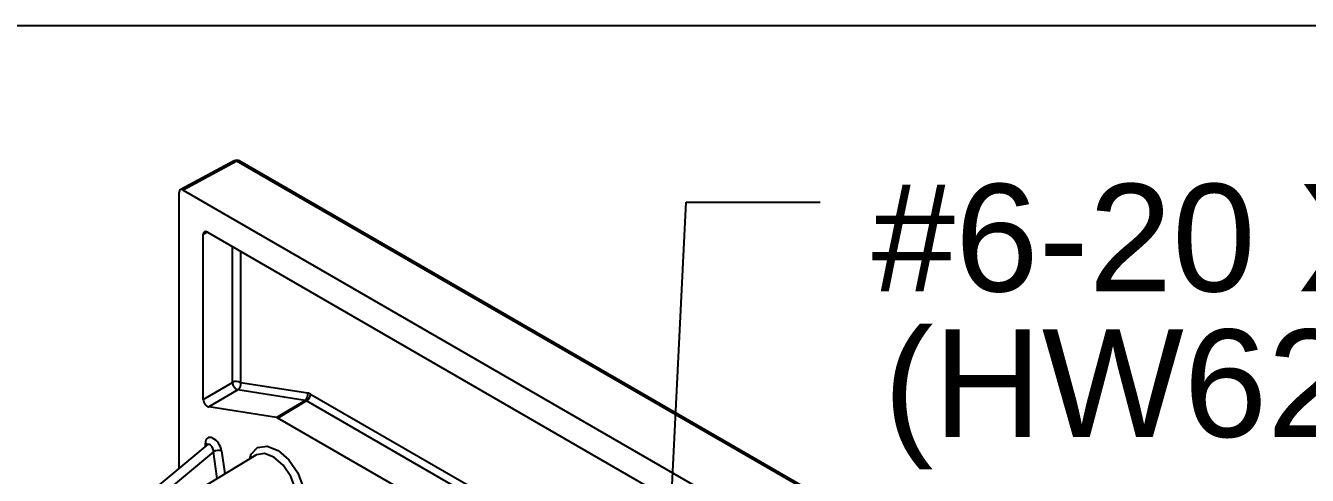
# Model space of a CAD drawing. Extents: x 0 to 6.45, y -6.24 to 0.
# Drawn here: x 2.409 to 4.65, y -0.786 to 0 of the extents above; entities that cross this region are included whole.
import ezdxf
from ezdxf import colors
from ezdxf.entities.mleader import LeaderData, LeaderLine
from ezdxf.math import Vec2, Vec3

# ---------------------------------------------------------------- set-up
doc = ezdxf.new("R2010")
doc.units = 0
doc.header["$LTSCALE"] = 0.5
doc.header["$MEASUREMENT"] = 0
doc.layers.add('End Cap', color=92, linetype='CONTINUOUS')
doc.layers.add('FAB DWG', color=221, linetype='CONTINUOUS')
doc.layers.add('Text-Unprinted', color=131, linetype='CONTINUOUS', plot=False)
doc.styles.get("Standard").update_dxf_attribs({"font": 'arial.ttf'})

msp = doc.modelspace()

# ---------------------------------------------------------------- linework, layer by layer
at = {"layer": 'End Cap', "transparency": 16777216}
for p, q in [((2.7739, -0.2365), (2.6798, -0.2871)), ((2.7788, -0.2371), (2.6847, -0.2877)), ((4.5999, -1.2884), (2.7788, -0.2371)), ((4.6048, -1.288), (2.7837, -0.2367)), ((2.6847, -0.2877), (4.509, -1.3408)), ((2.6776, -0.7737), (2.6776, -0.2918)), ((2.7274, -0.3613), (2.72, -0.3653)), ((2.72, -0.6535), (2.72, -0.3653)), ((2.7271, -0.3612), (4.4666, -1.3653)), ((2.771, -0.6237), (2.771, -0.3865)), ((2.785, -0.3946), (2.785, -0.6238)), ((2.72, -0.6535), (2.771, -0.6237)), ((2.785, -0.6238), (2.9025, -0.6422)), ((2.7805, -0.6368), (2.7295, -0.6667)), ((2.898, -0.6553), (2.7805, -0.6368)), ((2.9074, -0.644), (4.4003, -1.5059)), ((2.8481, -0.6853), (2.7295, -0.6667)), ((2.8481, -0.6853), (2.898, -0.6553)), ((2.9004, -0.6562), (2.8505, -0.6862)), ((4.3934, -1.518), (2.9004, -0.6562)), ((4.3432, -1.5479), (2.8505, -0.6862)), ((2.7263, -0.7332), (2.5229, -0.9025)), ((2.7237, -0.7353), (2.7237, -0.7301)), ((2.7378, -0.7449), (2.5361, -0.9128)), ((2.8118, -0.7507), (2.6509, -0.8482)), ((2.7444, -0.7916), (2.7378, -0.7449)), ((2.7518, -0.7435), (2.7574, -0.7837))]:
    msp.add_line(p, q, dxfattribs=at)
at = {"layer": 'End Cap', "transparency": 16777216, "flags": 128}
for points in [[(2.8011, -0.7572), (2.8038, -0.7493), (2.815, -0.7373), (2.8316, -0.735), (2.8508, -0.7427), (2.8697, -0.7591), (2.8852, -0.7817), (2.8948, -0.8068), (2.8971, -0.8225)], [(2.883, -0.8297), (2.8811, -0.8095), (2.8729, -0.788), (2.8597, -0.7687), (2.8435, -0.7546), (2.8271, -0.7481), (2.8129, -0.7501), (2.8118, -0.7507)]]:
    msp.add_lwpolyline(points, dxfattribs=at)
at = {"layer": 'End Cap', "transparency": 16777216}
for centre, radius, start, end in [((2.7787, -0.2453), 0.01, 60.0027, 118.2656), ((2.7758, -0.2411), 0.00494, 53.6019, 112.9652), ((2.7816, -0.2412), 0.00495, 65.3602, 124.6041), ((2.7779, -0.6374), 0.0154, 62.6565, 116.7662), ((2.7856, -0.6232), 0.0146, 182.0478, 249.5786), ((2.7734, -0.6271), 0.0121, 305.9778, 15.8164), ((2.8909, -0.6455), 0.0121, 305.9778, 15.8164), ((2.892, -0.6433), 0.0154, 303.2297, 357.3477), ((2.7213, -0.7351), 0.00553, 21.0932, 64.1216), ((2.7465, -0.7612), 0.0184, 73.4989, 118.0695)]:
    msp.add_arc(centre, radius, start, end, dxfattribs=at)
for centre, major_axis, ratio, start_param, end_param in [((2.6847, -0.2958), (-0.005, 0.00866), 0.577206, 5.498021, 7.068512), ((2.7271, -0.3693), (-0.005, 0.00866), 0.577206, 5.498021, 7.068512), ((2.9074, -0.6604), (-0.01, 0.0173), 0.577351, 5.498043, 5.847055), ((2.7271, -0.6576), (-0.005, 0.00866), 0.577633, 0.785855, 2.705283), ((2.9003, -0.6644), (-0.00484, 0.00875), 0.585451, 5.508902, 5.857914), ((2.8505, -0.6944), (-0.005, 0.00866), 0.577351, 5.498043, 5.847055), ((2.7378, -0.7384), (-0.0098, 0.0177), 0.575197, 4.122571, 7.086183), ((2.7308, -0.7424), (-0.0027, 0.0102), 0.640473, 4.30172, 6.570868)]:
    msp.add_ellipse(centre, major_axis=major_axis, ratio=ratio, start_param=start_param, end_param=end_param, dxfattribs=at)
msp.add_open_spline([(2.7268, -0.7327), (2.7268, -0.7326), (2.7269, -0.7325), (2.7265, -0.7329), (2.7262, -0.7332)], degree=3, knots=[0, 0, 0, 0, 0.271588, 1, 1, 1, 1], dxfattribs=at)
at = {"layer": 'Text-Unprinted', "transparency": 16777216}
msp.add_lwpolyline([(0, 0), (6.3201, 0), (6.3201, -6.2422), (0, -6.2422)], close=True, dxfattribs=at)

# ---------------------------------------------------------------- texts
at = {"layer": 'FAB DWG', "transparency": 16777216, "insert": (3.909, -0.5312), "char_height": 0.188, "width": 2.307685, "attachment_point": 1}
msp.add_mtext('(HW62014)', dxfattribs=at)

# ---------------------------------------------------------------- leaders
at = {"layer": 'FAB DWG', "transparency": 16777216}
ml = msp.add_multileader_mtext('Standard', dxfattribs=at)
ml.set_content('\\A1;#6-20 X {\\H0.7x;\\S1/4;}" SCREW', color=256)
ml.set_leader_properties()
ml.build(insert=Vec2(0, 0))
ml.multileader.update_dxf_attribs({"dogleg_length": 0.36, "arrow_head_size": 0.15})
ctx = ml.context
ctx.base_point, ctx.char_height, ctx.arrow_head_size, ctx.landing_gap_size, ctx.plane_origin = Vec3(3.7982, -0.3084), 0.188, 0.15, 0.09, Vec3(3.3225, -2.8667)
notes = []
notes.append((ctx, [(0, (1, 1, 0), (3.5643, -0.3084), (1, 0), 0.2339, [(0, [(3.4648, -2.2953)], 0, [])])]))
ctx.mtext.insert, ctx.mtext.width, ctx.mtext.defined_height, ctx.mtext.flow_direction = Vec3(3.8882, -0.2128), 2.307685, 0.426, 5
for ctx, leaders in notes:
    for number, flags, end, landing, length, lines in leaders:
        leader = LeaderData()
        leader.index, (leader.has_last_leader_line, leader.has_dogleg_vector, leader.attachment_direction) = number, flags
        leader.last_leader_point, leader.dogleg_vector, leader.dogleg_length = Vec3(end), Vec3(landing), length
        for number, points, colour, breaks in lines:
            line = LeaderLine()
            line.index, line.vertices, line.color, line.breaks = number, Vec3.list(points), colors.encode_raw_color(colour), breaks
            leader.lines.append(line)
        ctx.leaders.append(leader)

doc.saveas('drawing.dxf')
